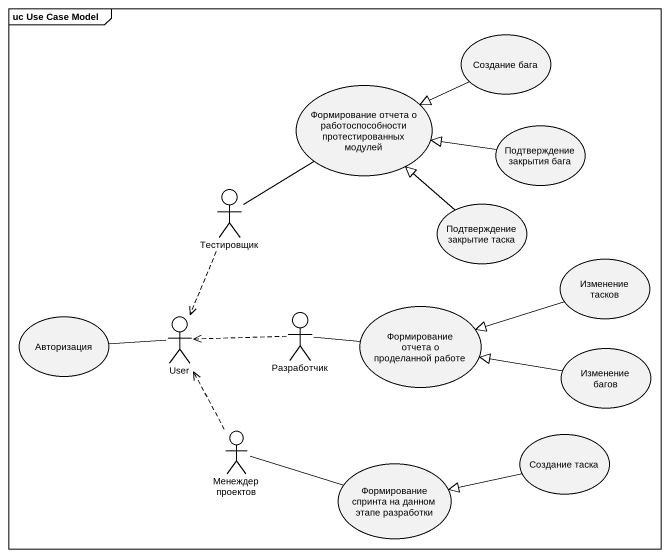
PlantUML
@startuml
mainframe uc Use Case Model
usecase "Создание бага" as Создание_бага
usecase "Формирование отчета о работоспособности протестированных модулей" as Формирование_отчета_о
usecase "Подтверждение закрытия бага" as Подтверждение_закрытия_бага
actor Тестировщик
usecase "Подтверждение закрытие таска" as Подтверждение_закрытие_таска
usecase "Изменение тасков" as Изменение_тасков
usecase Авторизация
actor User
actor Разработчик
usecase "Формирование отчета о проделанной работе" as Формирование_отчета_о_2
usecase "Изменение багов" as Изменение_багов
actor "Менеждер проектов" as Менеждер_проектов
usecase "Создание таска" as Создание_таска
usecase "Формирование спринта на данном этапе разработки" as Формирование_спринта_на
Создание_бага -left-|> Формирование_отчета_о
Подтверждение_закрытия_бага -left-|> Формирование_отчета_о
Тестировщик -up- Формирование_отчета_о
Тестировщик ..> User
Подтверждение_закрытие_таска -up-|> Формирование_отчета_о
Изменение_тасков -left-|> Формирование_отчета_о_2
Авторизация -right- User
Разработчик .left.> User
Формирование_отчета_о_2 -left- Разработчик
Изменение_багов -left-|> Формирование_отчета_о_2
Менеждер_проектов .up.> User
Менеждер_проектов -right- Формирование_спринта_на
Создание_таска -left-|> Формирование_спринта_на
@enduml
